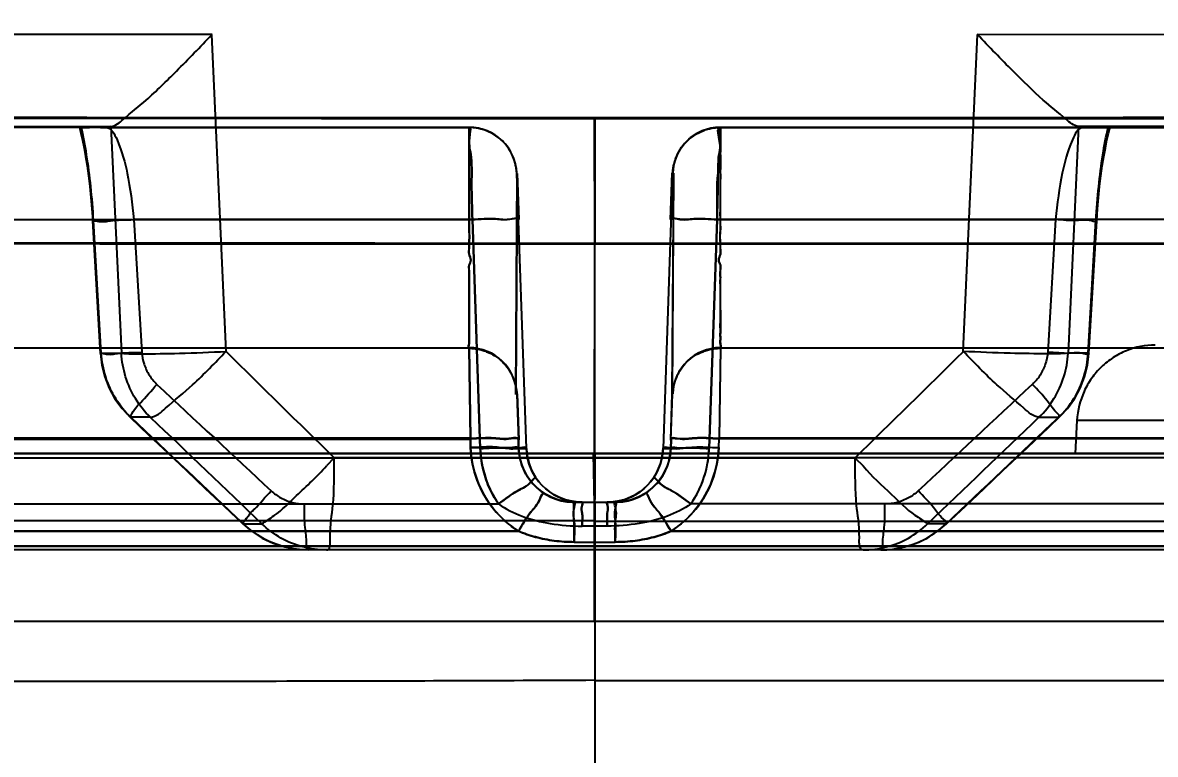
# Model space of a CAD drawing. Header units: millimetres. Extents: x 1236 to 1656, y -100 to 494.
# Drawn here: x 1492.72 to 1494.144, y 392.794 to 393.714 of the extents above; entities that cross this region are included whole.
import ezdxf

# ---------------------------------------------------------------- set-up
doc = ezdxf.new("R2010")
doc.units = ezdxf.units.MM
doc.header["$LTSCALE"] = 0.1
doc.layers.add('DIM', color=3, linetype='Continuous')
doc.styles.get("Standard").update_dxf_attribs({"font": 'arial.ttf'})
doc.dimstyles.new('ISO-25', dxfattribs={"dimtxt": 2.5, "dimasz": 2.5, "dimexe": 1.25, "dimexo": 0.625, "dimtad": 1, "dimlfac": 5, "dimtxsty": 'Standard', "dimcen": 2.5, "dimadec": 0, "dimazin": 0, "dimtfac": 1, "dimtmove": 0, "dimatfit": 3, "dimfxl": 0, "dimarcsym": 0})

# ---------------------------------------------------------------- blocks, each defined once
blk = doc.blocks.new('*D54')
at = {"layer": 'Defpoints', "color": 0}
for p in [(1493.4392, 422.6607), (1493.4392, 405.5297), (1563.4408, 391.5294)]:
    blk.add_point(p, dxfattribs=at)
at = {"layer": 'DIM', "color": 0, "lineweight": -2}
for p, q in [((1493.4392, 406.1547), (1493.4392, 423.9107)), ((1563.4408, 392.1544), (1563.4408, 423.9107)), ((1560.9408, 422.6607), (1495.9392, 422.6607))]:
    blk.add_line(p, q, dxfattribs=at)
at = {"layer": 'DIM', "color": 0}
for points in [[(1495.9392, 423.0773), (1495.9392, 422.244), (1493.4392, 422.6607)], [(1560.9408, 423.0773), (1560.9408, 422.244), (1563.4408, 422.6607)]]:
    blk.add_solid(points, dxfattribs=at)
at = {"layer": 'DIM', "color": 0, "insert": (1528.44, 424.5629), "char_height": 2.5, "attachment_point": 5}
blk.add_mtext('350', dxfattribs=at)

msp = doc.modelspace()

# ---------------------------------------------------------------- linework, layer by layer
for p, q in [((1492.9581, 393.6988), (1492.3978, 393.6986)), ((1492.976, 393.3003), (1492.9579, 393.6986)), ((1493.9024, 393.3003), (1493.9205, 393.6986)), ((1493.9202, 393.699), (1494.4805, 393.6986)), ((1493.4392, 393.4352), (1493.4391, 393.5932)), ((1493.4393, 393.594), (1493.4395, 393.4362)), ((1493.2813, 393.582), (1492.4396, 393.5816)), ((1492.4776, 393.5829), (1492.8309, 393.5831)), ((1492.831, 393.5831), (1492.7937, 393.5823)), ((1492.8245, 393.5818), (1493.2813, 393.582)), ((1492.831, 393.5831), (1492.8442, 393.2982)), ((1493.6735, 393.582), (1493.5972, 393.582)), ((1493.5972, 393.582), (1494.4389, 393.5816)), ((1494.054, 393.5819), (1493.5972, 393.582)), ((1494.0539, 393.5819), (1493.9021, 393.5819)), ((1494.0475, 393.5831), (1494.0343, 393.2982)), ((1494.0475, 393.5831), (1494.0848, 393.5824)), ((1494.4008, 393.5829), (1494.0476, 393.5831)), ((1493.3417, 393.5239), (1493.34, 393.2468)), ((1493.3401, 393.2463), (1493.3418, 393.524)), ((1493.3533, 393.1783), (1493.3413, 393.5241)), ((1493.3437, 393.4662), (1493.3417, 393.5239)), ((1493.3418, 393.524), (1493.3438, 393.4662)), ((1493.5372, 393.5241), (1493.5251, 393.1782)), ((1493.5347, 393.4662), (1493.5367, 393.5242)), ((1493.5368, 393.5239), (1493.5347, 393.4662)), ((1493.5384, 393.5242), (1493.5367, 393.2466)), ((1493.5368, 393.2468), (1493.5385, 393.5239)), ((1492.4667, 393.4661), (1493.2854, 393.4661)), ((1492.8179, 393.2978), (1492.8081, 393.4646)), ((1492.8189, 393.2982), (1492.8092, 393.465)), ((1493.2854, 393.4661), (1492.86, 393.4661)), ((1492.86, 393.466), (1492.8699, 393.2993)), ((1493.2854, 393.4662), (1493.2954, 393.1782)), ((1493.2954, 393.1782), (1493.2854, 393.4661)), ((1493.583, 393.1782), (1493.5931, 393.4662)), ((1493.5931, 393.4661), (1493.583, 393.1782)), ((1493.593, 393.4661), (1494.0185, 393.4661)), ((1494.4117, 393.466), (1493.593, 393.466)), ((1494.0185, 393.4661), (1494.0088, 393.2993)), ((1494.0595, 393.2982), (1494.0693, 393.465)), ((1494.0606, 393.2978), (1494.0704, 393.4646)), ((1494.0693, 393.465), (1494.0704, 393.4646)), ((1493.4391, 393.1715), (1493.4392, 393.4353)), ((1493.4395, 393.1716), (1493.4395, 393.4363)), ((1486.9138, 393.3046), (1493.2813, 393.3049)), ((1493.2813, 393.3049), (1493.2831, 393.1912)), ((1493.283, 393.1907), (1493.2813, 393.3043)), ((1493.5972, 393.3043), (1493.5955, 393.1907)), ((1493.5972, 393.3049), (1493.5956, 393.1912)), ((1499.9652, 393.3046), (1493.5972, 393.3043)), ((1492.8189, 393.2982), (1492.8442, 393.2982)), ((1494.0595, 393.2982), (1494.0343, 393.2982)), ((1494.0595, 393.2982), (1494.0606, 393.2978)), ((1493.3417, 393.2468), (1493.3437, 393.1893)), ((1493.3438, 393.1888), (1493.3418, 393.2463)), ((1493.5367, 393.2466), (1493.5347, 393.1888)), ((1493.5348, 393.1893), (1493.5368, 393.2468)), ((1492.8807, 393.2175), (1492.856, 393.2175)), ((1493.9977, 393.2175), (1494.0225, 393.2175)), ((1494.0225, 393.2175), (1494.0232, 393.2175)), ((1494.0453, 393.2135), (1494.0431, 393.1718)), ((1495.9093, 393.2135), (1494.0453, 393.2135)), ((1484.6672, 393.191), (1493.283, 393.1901)), ((1493.2832, 393.1912), (1486.886, 393.1912)), ((1493.283, 393.1909), (1493.2831, 393.1793)), ((1493.2832, 393.1793), (1493.2832, 393.1912)), ((1493.3436, 393.1782), (1493.3432, 393.1901)), ((1493.3432, 393.1901), (1493.3436, 393.1782)), ((1493.5349, 393.1782), (1493.5353, 393.1901)), ((1493.5353, 393.1901), (1493.5349, 393.1783)), ((1493.5951, 393.1793), (1493.5956, 393.1912)), ((1493.5951, 393.1793), (1493.5955, 393.1908)), ((1493.5955, 393.1908), (1499.9925, 393.1908)), ((1502.2112, 393.1901), (1493.5956, 393.1913)), ((1493.3436, 393.1782), (1493.3432, 393.1892)), ((1493.3538, 393.1783), (1493.3441, 393.1783)), ((1493.3441, 393.1783), (1493.3539, 393.1783)), ((1493.5246, 393.1783), (1493.5343, 393.1783)), ((1493.5344, 393.1783), (1493.5247, 393.1783)), ((1493.5353, 393.1892), (1493.5349, 393.1782)), ((1493.5349, 393.1782), (1493.5353, 393.1892)), ((1512.2577, 393.1718), (1474.6207, 393.1718)), ((1476.6082, 393.1718), (1505.5604, 393.1718)), ((1492.3517, 393.1665), (1493.7668, 393.1665)), ((1493.1117, 393.1665), (1493.1019, 393.1563)), ((1494.5268, 393.1665), (1493.1117, 393.1665)), ((1493.4393, 393.0869), (1493.4377, 393.1718)), ((1493.4387, 393.1718), (1493.4387, 393.0555)), ((1493.4392, 393.1718), (1493.4391, 393.0555)), ((1493.7668, 393.1663), (1493.7766, 393.1563)), ((1493.3528, 393.146), (1493.348, 393.1563)), ((1493.3591, 393.1367), (1493.3528, 393.1461)), ((1493.3693, 393.1361), (1493.3658, 393.1407)), ((1493.3733, 393.1317), (1493.3693, 393.1361)), ((1493.5126, 393.1407), (1493.5091, 393.1361)), ((1493.3777, 393.1276), (1493.3733, 393.1317)), ((1493.3839, 393.1173), (1493.3758, 393.1218)), ((1493.3827, 393.1237), (1493.3777, 393.1276)), ((1493.3882, 393.1201), (1493.3826, 393.1237)), ((1493.3943, 393.117), (1493.3882, 393.1202)), ((1493.4903, 393.1202), (1493.4841, 393.117)), ((1493.4958, 393.1237), (1493.4902, 393.1201)), ((1493.5008, 393.1276), (1493.4958, 393.1237)), ((1493.5052, 393.1317), (1493.5008, 393.1276)), ((1492.438, 393.1086), (1493.3182, 393.1086)), ((1493.4027, 393.1115), (1493.3929, 393.1138)), ((1493.4011, 393.1143), (1493.3943, 393.117)), ((1493.4083, 393.1123), (1493.4011, 393.1143)), ((1493.4131, 393.1107), (1493.4027, 393.1115)), ((1493.4131, 393.1107), (1493.4027, 393.1115)), ((1493.4158, 393.1111), (1493.4083, 393.1123)), ((1493.4131, 393.1107), (1493.4654, 393.1107)), ((1493.4135, 393.0607), (1493.4131, 393.1107)), ((1493.4233, 393.1107), (1493.4158, 393.1111)), ((1493.4392, 393.0607), (1493.4391, 393.1107)), ((1493.4392, 393.1107), (1493.4393, 393.0607)), ((1493.4626, 393.1111), (1493.4552, 393.1107)), ((1493.4758, 393.1115), (1493.4653, 393.1107)), ((1493.4774, 393.1143), (1493.4701, 393.1123)), ((1493.4842, 393.117), (1493.4773, 393.1143)), ((1494.4404, 393.1086), (1493.5602, 393.1086)), ((1491.1925, 393.0877), (1493.4393, 393.0878)), ((1492.9975, 393.0836), (1493.0208, 393.0836)), ((1493.455, 393.0807), (1493.4235, 393.0807)), ((1493.4393, 393.0878), (1493.4392, 392.8871)), ((1493.4393, 393.0867), (1498.0897, 393.0868)), ((1493.881, 393.0836), (1493.8577, 393.0836)), ((1493.881, 393.0836), (1493.8816, 393.0835)), ((1493.3431, 393.0744), (1485.445, 393.0744)), ((1486.8247, 393.0743), (1493.3433, 393.0742)), ((1500.0537, 393.0742), (1493.5352, 393.0743)), ((1493.5353, 393.0744), (1501.4334, 393.0744)), ((1493.4391, 393.0555), (1485.4437, 393.0555)), ((1485.4439, 393.0554), (1493.4387, 393.0555)), ((1494.6033, 393.0507), (1492.2752, 393.0507)), ((1493.4135, 393.0607), (1493.465, 393.0607)), ((1493.4387, 393.0555), (1501.4347, 393.0555)), ((1493.4387, 393.0554), (1493.4387, 392.9607)), ((1493.439, 393.0554), (1493.4391, 392.9607)), ((1493.4392, 393.0607), (1493.4391, 392.9607)), ((1501.4347, 393.0554), (1493.4391, 393.0555)), ((1493.4393, 392.9607), (1493.4393, 393.0607)), ((1501.4394, 392.9607), (1485.4391, 392.9607)), ((1493.4393, 392.8872), (1493.4392, 392.7362)), ((1498.1114, 392.886), (1493.4393, 392.8862))]:
    msp.add_line(p, q)
for points in [[(1493.2813, 393.582), (1493.1399, 393.582), (1492.9986, 393.5819), (1492.8579, 393.5819), (1492.7177, 393.5818), (1492.5781, 393.5817), (1492.4397, 393.5816)], [(1492.7913, 393.5822), (1492.7932, 393.5746), (1492.7953, 393.5658), (1492.7973, 393.556), (1492.7992, 393.5452), (1492.8011, 393.5335), (1492.8028, 393.521), (1492.8044, 393.5078), (1492.8058, 393.4939), (1492.8071, 393.4794), (1492.8081, 393.4646)], [(1492.9763, 393.5819), (1492.9003, 393.5819), (1492.8246, 393.5818)], [(1493.2813, 393.582), (1493.205, 393.582), (1493.1286, 393.5819), (1492.9763, 393.5819)], [(1493.3413, 393.5241), (1493.34, 393.5341), (1493.3371, 393.544), (1493.3325, 393.5532), (1493.3265, 393.5614), (1493.3192, 393.5685), (1493.3107, 393.5742), (1493.3014, 393.5785), (1493.2916, 393.5811), (1493.2813, 393.582)], [(1493.3413, 393.5241), (1493.34, 393.5342), (1493.3371, 393.5441), (1493.3325, 393.5532), (1493.3265, 393.5614), (1493.3192, 393.5685), (1493.3107, 393.5743), (1493.3014, 393.5785), (1493.2916, 393.5811), (1493.2813, 393.582)], [(1493.5972, 393.582), (1493.5869, 393.5811), (1493.577, 393.5785), (1493.5678, 393.5743), (1493.5594, 393.5686), (1493.552, 393.5615), (1493.546, 393.5533), (1493.5414, 393.5441), (1493.5384, 393.5343), (1493.5372, 393.5242)], [(1493.5972, 393.582), (1493.5869, 393.5811), (1493.577, 393.5785), (1493.5677, 393.5743), (1493.5593, 393.5685), (1493.552, 393.5614), (1493.5459, 393.5532), (1493.5414, 393.5441), (1493.5384, 393.5342), (1493.5372, 393.5241)], [(1494.4388, 393.5816), (1494.3004, 393.5817), (1494.1607, 393.5818), (1494.0206, 393.5819), (1493.8799, 393.5819), (1493.7385, 393.5819), (1493.5972, 393.582)], [(1493.9021, 393.5819), (1493.8261, 393.582), (1493.6735, 393.582)], [(1494.0704, 393.4647), (1494.0714, 393.4795), (1494.0726, 393.4939), (1494.074, 393.5078), (1494.0756, 393.5211), (1494.0774, 393.5336), (1494.0793, 393.5453), (1494.0812, 393.556), (1494.0832, 393.5658), (1494.0852, 393.5746), (1494.0872, 393.5823)], [(1492.8179, 393.2978), (1492.8197, 393.2829), (1492.8234, 393.2682), (1492.8289, 393.2541), (1492.8361, 393.2408), (1492.845, 393.2285), (1492.8552, 393.2175)], [(1494.0232, 393.2175), (1494.0335, 393.2285), (1494.0423, 393.2408), (1494.0495, 393.2541), (1494.0551, 393.2682), (1494.0588, 393.2829), (1494.0606, 393.2978)], [(1492.8552, 393.2175), (1492.8788, 393.1951), (1492.9024, 393.1727), (1492.926, 393.1504), (1492.9496, 393.1281), (1492.9732, 393.1058), (1492.9969, 393.0835)], [(1493.8816, 393.0835), (1493.9052, 393.1058), (1493.9288, 393.1281), (1493.9524, 393.1504), (1493.976, 393.1727), (1493.9996, 393.1951), (1494.0232, 393.2175)], [(1493.348, 393.1563), (1493.3449, 393.1671), (1493.3436, 393.1782)], [(1493.348, 393.1562), (1493.3449, 393.1671), (1493.3436, 393.1782)], [(1493.3658, 393.1407), (1493.3607, 393.1493), (1493.3569, 393.1586), (1493.3544, 393.1683), (1493.3533, 393.1783)], [(1493.5349, 393.1783), (1493.5335, 393.1671), (1493.5304, 393.1563), (1493.5257, 393.1461), (1493.5193, 393.1368), (1493.5116, 393.1286), (1493.5027, 393.1218)], [(1493.5349, 393.1782), (1493.5336, 393.1671), (1493.5305, 393.1562), (1493.5257, 393.146), (1493.5194, 393.1367), (1493.5116, 393.1286), (1493.5027, 393.1218)], [(1493.5251, 393.1782), (1493.5241, 393.1683), (1493.5216, 393.1586), (1493.5177, 393.1493), (1493.5126, 393.1407)], [(1493.5251, 393.1782), (1493.5241, 393.1683), (1493.5216, 393.1586), (1493.5177, 393.1493), (1493.5126, 393.1407)], [(1493.3607, 393.1493), (1493.3569, 393.1586), (1493.3544, 393.1683)], [(1493.3758, 393.1218), (1493.3669, 393.1286), (1493.3591, 393.1367)], [(1493.3757, 393.1218), (1493.3668, 393.1286), (1493.3591, 393.1367)], [(1493.5091, 393.1361), (1493.5051, 393.1317), (1493.5007, 393.1276)], [(1493.3929, 393.1138), (1493.3838, 393.1173), (1493.3757, 393.1218)], [(1493.5027, 393.1218), (1493.4946, 393.1173), (1493.4855, 393.1138), (1493.4757, 393.1115)], [(1493.5027, 393.1218), (1493.4946, 393.1173), (1493.4856, 393.1138), (1493.4758, 393.1115)], [(1493.4702, 393.1123), (1493.4626, 393.1111), (1493.4552, 393.1107)], [(1492.9969, 393.0835), (1493.0085, 393.0739), (1493.0213, 393.0657), (1493.035, 393.0592), (1493.0495, 393.0545), (1493.0644, 393.0517), (1493.0795, 393.0507)], [(1493.799, 393.0507), (1493.8141, 393.0517), (1493.829, 393.0545), (1493.8434, 393.0592), (1493.8571, 393.0657), (1493.8699, 393.0739), (1493.8816, 393.0835)]]:
    msp.add_lwpolyline(points)
for centre, radius, start, end in [((1493.2813, 393.522), 0.06, 1.7973, 90.0293), ((1493.5972, 393.522), 0.06, 89.9625, 178.2021), ((1493.2813, 393.2449), 0.06, 1.806, 90.0275), ((1493.5972, 393.2449), 0.06, 89.9686, 178.193), ((1533.5107, 434.3281), 57.6746, 225.346248, 225.535761), ((1453.8156, 433.8632), 57.0291, 314.47029, 314.66199), ((1534.8088, 438.0633), 61.3573, 226.905019, 227.088235), ((1452.0696, 438.0634), 61.3573, 312.911763, 313.094979), ((1534.931, 437.5671), 61.1326, 226.507577, 226.690111), ((1534.0292, 436.1422), 59.462, 226.210412, 226.397061), ((1453.3883, 435.5775), 58.6813, 313.602171, 313.791301), ((1451.9474, 437.5671), 61.1327, 313.309887, 313.492421), ((1493.4265, 393.1827), 0.1312, 181.9273, 214.369), ((1493.4135, 393.1807), 0.07, 182.1453, 273.8481), ((1493.4135, 393.1807), 0.07, 182.1486, 273.7708), ((1493.4233, 393.1807), 0.07, 181.8653, 265.855), ((1493.4552, 393.1807), 0.07, 274.109, 358.1316), ((1493.4649, 393.1807), 0.07, 266.1467, 357.8545), ((1493.465, 393.1807), 0.07, 266.2475, 357.8511), ((1493.4519, 393.1827), 0.1312, 325.6306, 358.0731), ((1492.7593, 556.6419), 163.7562, 269.962006, 270.111889), ((1492.8747, 501.469), 108.5832, 270.107887, 270.297897)]:
    msp.add_arc(centre, radius, start, end)
for points, knots in [([(1475.0491, 393.5958), (1478.1135, 393.6726), (1484.2434, 393.7878), (1493.4397, 393.8454), (1502.6359, 393.7878), (1508.7658, 393.6726), (1511.8302, 393.5958)], [0, 0, 0, 0, 0.25, 0.5, 0.75, 1, 1, 1, 1]), ([(1492.831, 393.5831), (1492.837, 393.5836), (1492.852, 393.597), (1492.8793, 393.6187), (1492.9162, 393.6554), (1492.9433, 393.683), (1492.9579, 393.6986)], [0, 0, 0, 0, 0.105557, 0.322257, 0.628061, 1, 1, 1, 1]), ([(1494.0475, 393.5831), (1494.0415, 393.5836), (1494.0264, 393.597), (1493.9991, 393.6187), (1493.9623, 393.6554), (1493.9351, 393.683), (1493.9205, 393.6986)], [0, 0, 0, 0, 0.10548, 0.322061, 0.627735, 1, 1, 1, 1]), ([(1474.4411, 393.597), (1474.4416, 393.597), (1474.4435, 393.597), (1474.448, 393.597), (1474.4554, 393.597), (1474.4712, 393.597), (1474.4983, 393.5969), (1474.5615, 393.5968), (1474.6699, 393.5965), (1474.7978, 393.5963), (1474.9236, 393.5961), (1475.0367, 393.5959), (1475.1686, 393.5956), (1475.331, 393.5954), (1475.541, 393.5951), (1475.7546, 393.5949), (1475.9644, 393.5948), (1476.157, 393.5946), (1476.3767, 393.5945), (1476.7301, 393.5944), (1477.2521, 393.5943), (1477.9697, 393.5942), (1478.8021, 393.5942), (1479.7351, 393.5943), (1480.7491, 393.5945), (1482.207, 393.5947), (1483.713, 393.5949), (1485.2543, 393.5952), (1486.4367, 393.5953), (1487.6284, 393.5954), (1488.8273, 393.5953), (1490.0325, 393.5949), (1491.2041, 393.5943), (1492.3402, 393.5936), (1493.0727, 393.5933), (1493.4391, 393.5932)], [0, 0, 0, 0, 0.000078, 0.000312, 0.000702, 0.001247, 0.002806, 0.004989, 0.011227, 0.019924, 0.025187, 0.031083, 0.037783, 0.046023, 0.056721, 0.070956, 0.07975, 0.089844, 0.10137, 0.114443, 0.145647, 0.183798, 0.227763, 0.277088, 0.331133, 0.387887, 0.507311, 0.568943, 0.631279, 0.694023, 0.75713, 0.820596, 0.884336, 0.942135, 1, 1, 1, 1]), ([(1493.4393, 393.594), (1493.3196, 393.594), (1493.0806, 393.594), (1492.7213, 393.5942), (1492.3615, 393.5944), (1492.0039, 393.5945), (1491.6516, 393.5947), (1491.3032, 393.5948), (1490.9503, 393.595), (1490.5816, 393.5951), (1490.1856, 393.5952), (1489.7506, 393.5953), (1489.2661, 393.5953), (1488.7222, 393.5954), (1488.1101, 393.5954), (1487.4221, 393.5954), (1486.6521, 393.5953), (1485.7913, 393.5953), (1484.8302, 393.5951), (1483.7798, 393.5949), (1482.7032, 393.5948), (1481.6826, 393.5946), (1480.7761, 393.5944), (1479.9844, 393.5943), (1479.2844, 393.5942), (1478.6568, 393.5942), (1478.092, 393.5942), (1477.5846, 393.5943), (1477.1285, 393.5943), (1476.7163, 393.5944), (1476.3421, 393.5946), (1476.0051, 393.5948), (1475.7084, 393.5949), (1475.4541, 393.5952), (1475.2394, 393.5955), (1475.1087, 393.5957), (1475.0491, 393.5958)], [0, 0, 0, 0, 0.019536, 0.038982, 0.058621, 0.078223, 0.09732, 0.11608, 0.135062, 0.154893, 0.176221, 0.199673, 0.22584, 0.25526, 0.288397, 0.325695, 0.367502, 0.413999, 0.466116, 0.524291, 0.585359, 0.641741, 0.690769, 0.733236, 0.770895, 0.804967, 0.835605, 0.86304, 0.887734, 0.910011, 0.930285, 0.948779, 0.964986, 0.978676, 0.99027, 1, 1, 1, 1]), ([(1493.4391, 393.5932), (1493.8427, 393.5932), (1494.6493, 393.5934), (1495.8581, 393.5941), (1497.0639, 393.5948), (1498.2654, 393.5953), (1499.4608, 393.5954), (1501.0357, 393.5952), (1502.5928, 393.595), (1504.1228, 393.5947), (1505.2273, 393.5946), (1506.2873, 393.5945), (1507.2854, 393.5943), (1508.1996, 393.5941), (1509.0118, 393.5942), (1509.7094, 393.5943), (1510.2861, 393.5944), (1510.6899, 393.5946), (1510.9551, 393.5948), (1511.1581, 393.5949), (1511.3656, 393.5951), (1511.5703, 393.5954), (1511.7092, 393.5956), (1511.8019, 393.5958), (1511.8806, 393.596), (1511.9706, 393.5961), (1512.0689, 393.5963), (1512.1547, 393.5964), (1512.228, 393.5966), (1512.29, 393.5967), (1512.3345, 393.5969), (1512.3646, 393.5969), (1512.383, 393.597), (1512.3986, 393.597), (1512.4116, 393.597), (1512.4207, 393.597), (1512.4267, 393.597), (1512.4302, 393.597), (1512.433, 393.597), (1512.4351, 393.597), (1512.4365, 393.597), (1512.4373, 393.597), (1512.4376, 393.597), (1512.4377, 393.597)], [0, 0, 0, 0, 0.063732, 0.127369, 0.190866, 0.254139, 0.317094, 0.379625, 0.502835, 0.562966, 0.621227, 0.677238, 0.730352, 0.778832, 0.821598, 0.85859, 0.888999, 0.912651, 0.922367, 0.930873, 0.9447, 0.955137, 0.963199, 0.966622, 0.969786, 0.975624, 0.980838, 0.985306, 0.989164, 0.992421, 0.995086, 0.996199, 0.997167, 0.997992, 0.998674, 0.999215, 0.999432, 0.999615, 0.999763, 0.999877, 0.999956, 0.999982, 1, 1, 1, 1]), ([(1511.8302, 393.5958), (1511.782, 393.5957), (1511.673, 393.5956), (1511.4994, 393.5953), (1511.2904, 393.595), (1511.0545, 393.5949), (1510.7761, 393.5947), (1510.4434, 393.5945), (1510.0335, 393.5943), (1509.5353, 393.5943), (1508.9554, 393.5942), (1508.3061, 393.5942), (1507.5972, 393.5942), (1506.8634, 393.5943), (1506.1113, 393.5945), (1505.3839, 393.5946), (1504.6656, 393.5947), (1503.9231, 393.5948), (1503.13, 393.5949), (1502.3316, 393.595), (1501.568, 393.5951), (1500.8876, 393.5952), (1500.2497, 393.5953), (1499.6504, 393.5954), (1499.0449, 393.5955), (1498.4567, 393.5955), (1497.8905, 393.5955), (1497.3821, 393.5954), (1496.9082, 393.5954), (1496.4831, 393.5952), (1496.0713, 393.5951), (1495.6791, 393.5949), (1495.2925, 393.5948), (1494.9176, 393.5946), (1494.5485, 393.5944), (1494.182, 393.5942), (1493.8123, 393.594), (1493.5637, 393.594), (1493.4393, 393.594)], [0, 0, 0, 0, 0.007865, 0.01778, 0.028328, 0.041955, 0.056264, 0.073729, 0.096226, 0.123137, 0.154999, 0.190818, 0.229056, 0.270639, 0.310512, 0.35174, 0.389304, 0.427678, 0.472863, 0.518671, 0.557925, 0.597414, 0.62966, 0.661992, 0.695165, 0.728437, 0.757945, 0.787531, 0.811366, 0.835242, 0.856876, 0.878536, 0.899228, 0.919939, 0.939685, 0.959446, 0.979719, 1, 1, 1, 1]), ([(1492.7937, 393.5823), (1492.7933, 393.5823), (1492.7884, 393.5814), (1492.8133, 393.5825), (1492.8177, 393.5819), (1492.8245, 393.5818)], [0, 0, 0, 0, 0.035408, 0.386579, 1, 1, 1, 1]), ([(1492.8092, 393.465), (1492.8083, 393.4792), (1492.8061, 393.5068), (1492.801, 393.546), (1492.7963, 393.5708), (1492.7937, 393.5823)], [0, 0, 0, 0, 0.361011, 0.700369, 1, 1, 1, 1]), ([(1492.8245, 393.5818), (1492.8315, 393.582), (1492.8437, 393.5568), (1492.8532, 393.5211), (1492.858, 393.4857), (1492.8599, 393.4661)], [0, 0, 0, 0, 0.170732, 0.523334, 1, 1, 1, 1]), ([(1493.2813, 393.582), (1493.2813, 393.581), (1493.2813, 393.579), (1493.2813, 393.5757), (1493.2813, 393.572), (1493.2813, 393.568), (1493.2813, 393.5637), (1493.2813, 393.5591), (1493.2813, 393.5542), (1493.2813, 393.5491), (1493.2813, 393.5437), (1493.2813, 393.5382), (1493.2813, 393.5323), (1493.2813, 393.5263), (1493.2813, 393.5201), (1493.2813, 393.5139), (1493.2813, 393.5073), (1493.2813, 393.5007), (1493.2813, 393.494), (1493.2813, 393.4872), (1493.2813, 393.4801), (1493.2813, 393.4731), (1493.2812, 393.466), (1493.2813, 393.4589), (1493.281, 393.4517), (1493.2821, 393.4444), (1493.281, 393.4372), (1493.2816, 393.43), (1493.2803, 393.4224), (1493.2849, 393.4153), (1493.2804, 393.4087), (1493.2815, 393.4018), (1493.2812, 393.395), (1493.2813, 393.3878), (1493.2813, 393.3801), (1493.2813, 393.372), (1493.2813, 393.3637), (1493.2813, 393.3556), (1493.2813, 393.3478), (1493.2813, 393.3403), (1493.2813, 393.3326), (1493.2813, 393.3258), (1493.2813, 393.32), (1493.2812, 393.3149), (1493.2818, 393.3099), (1493.2801, 393.3057), (1493.2813, 393.3043)], [0, 0, 0, 0, 0.010315, 0.022109, 0.035383, 0.05014, 0.065255, 0.08166, 0.099352, 0.118331, 0.13714, 0.157061, 0.178101, 0.200262, 0.221846, 0.244397, 0.267913, 0.292392, 0.31599, 0.340413, 0.365665, 0.391749, 0.416439, 0.441839, 0.467939, 0.494776, 0.520217, 0.546188, 0.57275, 0.60092, 0.625588, 0.64955, 0.673943, 0.698765, 0.727455, 0.756692, 0.786482, 0.816834, 0.843495, 0.870579, 0.89808, 0.925947, 0.94365, 0.961649, 0.980241, 1, 1, 1, 1]), ([(1493.2813, 393.3049), (1493.2801, 393.3062), (1493.2818, 393.3102), (1493.2811, 393.315), (1493.2813, 393.32), (1493.2813, 393.3259), (1493.2813, 393.3327), (1493.2813, 393.3404), (1493.2813, 393.3479), (1493.2813, 393.3557), (1493.2813, 393.3638), (1493.2813, 393.372), (1493.2813, 393.3802), (1493.2814, 393.3879), (1493.2813, 393.3951), (1493.2816, 393.4019), (1493.2805, 393.4087), (1493.2848, 393.4154), (1493.2804, 393.4225), (1493.2816, 393.4301), (1493.2811, 393.4373), (1493.2821, 393.4446), (1493.2811, 393.4518), (1493.2814, 393.4591), (1493.2813, 393.4662), (1493.2814, 393.4732), (1493.2813, 393.4803), (1493.2813, 393.4873), (1493.2813, 393.4941), (1493.2813, 393.5008), (1493.2813, 393.5074), (1493.2813, 393.514), (1493.2813, 393.5202), (1493.2814, 393.5264), (1493.2813, 393.5324), (1493.2813, 393.5382), (1493.2813, 393.5438), (1493.2814, 393.5491), (1493.2813, 393.5543), (1493.2813, 393.5592), (1493.2813, 393.5637), (1493.2813, 393.568), (1493.2813, 393.572), (1493.2813, 393.5757), (1493.2813, 393.579), (1493.2813, 393.581), (1493.2813, 393.582)], [0, 0, 0, 0, 0.018538, 0.036713, 0.05465, 0.072425, 0.100382, 0.127961, 0.155117, 0.181851, 0.21226, 0.24211, 0.27141, 0.300161, 0.325062, 0.349531, 0.373564, 0.398208, 0.426384, 0.453042, 0.47911, 0.504639, 0.531527, 0.557675, 0.583116, 0.607841, 0.633962, 0.659248, 0.683704, 0.707331, 0.731826, 0.755359, 0.777928, 0.799531, 0.821715, 0.84278, 0.862729, 0.881566, 0.900558, 0.918262, 0.93468, 0.949809, 0.964578, 0.977867, 0.989674, 1, 1, 1, 1]), ([(1493.2813, 393.582), (1493.2841, 393.5827), (1493.2795, 393.563), (1493.2853, 393.5468), (1493.2839, 393.5072), (1493.2852, 393.4809), (1493.2854, 393.4661)], [0, 0, 0, 0, 0.075281, 0.291722, 0.616145, 1, 1, 1, 1]), ([(1493.2854, 393.4661), (1493.2851, 393.4811), (1493.2839, 393.5075), (1493.2853, 393.5472), (1493.2796, 393.5632), (1493.284, 393.5826), (1493.2813, 393.582)], [0, 0, 0, 0, 0.387215, 0.711963, 0.926263, 1, 1, 1, 1]), ([(1493.3413, 393.5239), (1493.3412, 393.5257), (1493.3409, 393.5293), (1493.3399, 393.5347), (1493.3384, 393.5402), (1493.3356, 393.5474), (1493.331, 393.5561), (1493.3234, 393.5654), (1493.3139, 393.5727), (1493.305, 393.5771), (1493.2977, 393.5796), (1493.2921, 393.5809), (1493.2867, 393.5818), (1493.2831, 393.582), (1493.2813, 393.582)], [0, 0, 0, 0, 0.057782, 0.117739, 0.179438, 0.242428, 0.370477, 0.49938, 0.62855, 0.756916, 0.820072, 0.881936, 0.942057, 1, 1, 1, 1]), ([(1493.5372, 393.5243), (1493.5373, 393.526), (1493.5376, 393.5296), (1493.5386, 393.535), (1493.5402, 393.5405), (1493.5429, 393.5477), (1493.5476, 393.5563), (1493.5552, 393.5655), (1493.5646, 393.5727), (1493.5735, 393.5771), (1493.5808, 393.5796), (1493.5863, 393.581), (1493.5918, 393.5818), (1493.5954, 393.582), (1493.5972, 393.582)], [0, 0, 0, 0, 0.057803, 0.117743, 0.179393, 0.24231, 0.370166, 0.498841, 0.628173, 0.756668, 0.819884, 0.881808, 0.941991, 1, 1, 1, 1]), ([(1493.593, 393.4661), (1493.5934, 393.4857), (1493.5911, 393.5237), (1493.6008, 393.5496), (1493.5922, 393.5832), (1493.5972, 393.582)], [0, 0, 0, 0, 0.505367, 0.866609, 1, 1, 1, 1]), ([(1493.5972, 393.582), (1493.5944, 393.5826), (1493.5989, 393.563), (1493.5931, 393.5468), (1493.5946, 393.5072), (1493.5933, 393.4809), (1493.593, 393.466)], [0, 0, 0, 0, 0.075154, 0.291417, 0.616111, 1, 1, 1, 1]), ([(1493.5972, 393.3043), (1493.5983, 393.3058), (1493.5967, 393.3099), (1493.5973, 393.3149), (1493.5971, 393.32), (1493.5972, 393.3259), (1493.5971, 393.3326), (1493.5972, 393.3403), (1493.5972, 393.3478), (1493.5972, 393.3556), (1493.5972, 393.3637), (1493.5972, 393.372), (1493.5972, 393.3801), (1493.5971, 393.3878), (1493.5972, 393.395), (1493.5969, 393.4018), (1493.5981, 393.4087), (1493.5936, 393.4153), (1493.5982, 393.4224), (1493.5969, 393.43), (1493.5975, 393.4372), (1493.5964, 393.4444), (1493.5974, 393.4517), (1493.5971, 393.459), (1493.5972, 393.466), (1493.5971, 393.4731), (1493.5972, 393.4801), (1493.5972, 393.4872), (1493.5972, 393.494), (1493.5972, 393.5007), (1493.5972, 393.5073), (1493.5972, 393.5139), (1493.5972, 393.5201), (1493.5971, 393.5263), (1493.5972, 393.5323), (1493.5972, 393.5382), (1493.5972, 393.5437), (1493.5972, 393.5491), (1493.5972, 393.5542), (1493.5972, 393.5591), (1493.5972, 393.5637), (1493.5972, 393.568), (1493.5972, 393.572), (1493.5972, 393.5757), (1493.5972, 393.579), (1493.5972, 393.581), (1493.5972, 393.582)], [0, 0, 0, 0, 0.019717, 0.038314, 0.056322, 0.074038, 0.101922, 0.129432, 0.156524, 0.183193, 0.213542, 0.243332, 0.272569, 0.301259, 0.326082, 0.350477, 0.374438, 0.399095, 0.427259, 0.453829, 0.479809, 0.505261, 0.532099, 0.558194, 0.583585, 0.608263, 0.634344, 0.659596, 0.684021, 0.707622, 0.732096, 0.755607, 0.77815, 0.799726, 0.821889, 0.84293, 0.862856, 0.881669, 0.900649, 0.918342, 0.934746, 0.949859, 0.964616, 0.977891, 0.989685, 1, 1, 1, 1]), ([(1493.5972, 393.582), (1493.5972, 393.581), (1493.5972, 393.579), (1493.5972, 393.5757), (1493.5972, 393.572), (1493.5972, 393.568), (1493.5972, 393.5637), (1493.5972, 393.5592), (1493.5972, 393.5543), (1493.5971, 393.5491), (1493.5972, 393.5438), (1493.5972, 393.5382), (1493.5972, 393.5324), (1493.5971, 393.5264), (1493.5972, 393.5202), (1493.5971, 393.514), (1493.5971, 393.5074), (1493.5971, 393.5008), (1493.5971, 393.4941), (1493.5971, 393.4873), (1493.5971, 393.4803), (1493.5971, 393.4732), (1493.5971, 393.4662), (1493.5971, 393.4591), (1493.5973, 393.4518), (1493.5963, 393.4446), (1493.5974, 393.4373), (1493.5968, 393.4301), (1493.5981, 393.4225), (1493.5937, 393.4154), (1493.598, 393.4087), (1493.5969, 393.4019), (1493.5972, 393.3951), (1493.5971, 393.3879), (1493.5971, 393.3802), (1493.5971, 393.372), (1493.5971, 393.3638), (1493.5971, 393.3557), (1493.5972, 393.3479), (1493.5972, 393.3404), (1493.5972, 393.3327), (1493.5972, 393.3259), (1493.5971, 393.32), (1493.5973, 393.315), (1493.5967, 393.3102), (1493.5983, 393.3062), (1493.5972, 393.3049)], [0, 0, 0, 0, 0.010325, 0.022131, 0.035418, 0.050185, 0.065312, 0.081728, 0.099431, 0.11842, 0.137253, 0.1572, 0.178263, 0.200445, 0.222051, 0.244621, 0.268153, 0.292646, 0.31627, 0.340723, 0.366009, 0.392134, 0.416873, 0.442327, 0.468482, 0.495373, 0.520896, 0.546956, 0.57361, 0.601788, 0.62644, 0.650476, 0.674946, 0.699846, 0.728602, 0.757906, 0.787763, 0.818181, 0.844912, 0.872066, 0.899639, 0.927585, 0.945353, 0.963287, 0.981462, 1, 1, 1, 1]), ([(1494.054, 393.5819), (1494.0469, 393.582), (1494.0347, 393.5568), (1494.0253, 393.5212), (1494.0205, 393.4857), (1494.0185, 393.4661)], [0, 0, 0, 0, 0.17073, 0.523333, 1, 1, 1, 1]), ([(1494.0848, 393.5824), (1494.0852, 393.5824), (1494.09, 393.5814), (1494.0652, 393.5826), (1494.0607, 393.5819), (1494.054, 393.5819)], [0, 0, 0, 0, 0.035408, 0.386582, 1, 1, 1, 1]), ([(1494.0693, 393.465), (1494.0702, 393.4793), (1494.0724, 393.5068), (1494.0774, 393.546), (1494.0821, 393.5708), (1494.0848, 393.5824)], [0, 0, 0, 0, 0.361016, 0.700371, 1, 1, 1, 1]), ([(1492.8092, 393.465), (1492.8083, 393.4648), (1492.8228, 393.4624), (1492.83, 393.466), (1492.8501, 393.4655), (1492.86, 393.466)], [0, 0, 0, 0, 0.053339, 0.419849, 1, 1, 1, 1]), ([(1493.2854, 393.4662), (1493.2951, 393.4665), (1493.3136, 393.4684), (1493.3279, 393.4645), (1493.3432, 393.4688), (1493.3433, 393.4662)], [0, 0, 0, 0, 0.50209, 0.866287, 1, 1, 1, 1]), ([(1493.3433, 393.4661), (1493.3432, 393.4687), (1493.3279, 393.4644), (1493.3136, 393.4683), (1493.2951, 393.4665), (1493.2854, 393.4661)], [0, 0, 0, 0, 0.133718, 0.497914, 1, 1, 1, 1]), ([(1493.5931, 393.4662), (1493.5834, 393.4665), (1493.5649, 393.4684), (1493.5506, 393.4645), (1493.5353, 393.4688), (1493.5352, 393.4662)], [0, 0, 0, 0, 0.502806, 0.865937, 1, 1, 1, 1]), ([(1493.5352, 393.4661), (1493.5353, 393.4687), (1493.5506, 393.4644), (1493.5649, 393.4683), (1493.5834, 393.4665), (1493.5931, 393.4661)], [0, 0, 0, 0, 0.134127, 0.497302, 1, 1, 1, 1]), ([(1494.0704, 393.4646), (1494.0703, 393.4624), (1494.0569, 393.4667), (1494.0439, 393.4634), (1494.0273, 393.4656), (1494.0185, 393.4661)], [0, 0, 0, 0, 0.130763, 0.489955, 1, 1, 1, 1]), ([(1493.4395, 393.4361), (1493.0705, 393.4362), (1492.3324, 393.4365), (1491.1877, 393.4372), (1490.0071, 393.4375), (1488.7925, 393.4375), (1487.5834, 393.4375), (1486.3805, 393.4374), (1485.1863, 393.4372), (1483.6299, 393.437), (1482.1074, 393.4367), (1480.6304, 393.4365), (1479.5979, 393.4363), (1478.6459, 393.4362), (1477.9139, 393.4362), (1477.3827, 393.4363), (1476.9341, 393.4363), (1476.4556, 393.4364), (1475.9739, 393.4367), (1475.6025, 393.4369), (1475.3208, 393.4372), (1475.1078, 393.4374), (1474.9437, 393.4377), (1474.8107, 393.438), (1474.697, 393.4382), (1474.5965, 393.4384), (1474.5079, 393.4386), (1474.4314, 393.4387), (1474.367, 393.4388), (1474.3215, 393.4389), (1474.2915, 393.439), (1474.2739, 393.439), (1474.2591, 393.4391), (1474.247, 393.4391), (1474.2385, 393.4391), (1474.233, 393.4391), (1474.2298, 393.4391), (1474.2273, 393.4391), (1474.2253, 393.4391), (1474.224, 393.4391), (1474.2232, 393.4391), (1474.223, 393.4391)], [0, 0, 0, 0, 0.057607, 0.115228, 0.178703, 0.241924, 0.304839, 0.367458, 0.429728, 0.491263, 0.61044, 0.667409, 0.721845, 0.771629, 0.816039, 0.836117, 0.854566, 0.886075, 0.910809, 0.929771, 0.94406, 0.954784, 0.963015, 0.969685, 0.975546, 0.98077, 0.985379, 0.989366, 0.992719, 0.995425, 0.996484, 0.997396, 0.998166, 0.998796, 0.999291, 0.999489, 0.999655, 0.999788, 0.99989, 0.99996, 1, 1, 1, 1]), ([(1493.4392, 393.4352), (1493.0706, 393.4352), (1492.3334, 393.4355), (1491.1902, 393.4363), (1490.0113, 393.4369), (1488.799, 393.4372), (1487.5927, 393.4373), (1486.6318, 393.4373), (1485.9143, 393.4372), (1485.5969, 393.4372), (1485.4384, 393.4372)], [0, 0, 0, 0, 0.13821, 0.276424, 0.428685, 0.58024, 0.730988, 0.88098, 0.940568, 1, 1, 1, 1]), ([(1512.6555, 393.439), (1512.6554, 393.439), (1512.6551, 393.439), (1512.6543, 393.4391), (1512.6529, 393.4391), (1512.6508, 393.4391), (1512.648, 393.4391), (1512.6445, 393.4391), (1512.6385, 393.4391), (1512.6294, 393.4391), (1512.6164, 393.439), (1512.6008, 393.439), (1512.5824, 393.439), (1512.5523, 393.4389), (1512.5078, 393.4388), (1512.4459, 393.4386), (1512.3726, 393.4385), (1512.2869, 393.4383), (1512.1886, 393.4381), (1512.0986, 393.438), (1512.0199, 393.4378), (1511.927, 393.4376), (1511.7875, 393.4374), (1511.5812, 393.4371), (1511.3716, 393.4369), (1511.1662, 393.4367), (1510.8966, 393.4366), (1510.4847, 393.4364), (1509.8958, 393.4362), (1509.1823, 393.4361), (1508.3518, 393.4361), (1507.4177, 393.4362), (1506.4002, 393.4364), (1505.3225, 393.4366), (1504.2025, 393.4367), (1502.6558, 393.437), (1501.0845, 393.4372), (1499.4975, 393.4374), (1498.2948, 393.4373), (1497.0864, 393.4368), (1495.8734, 393.4361), (1494.6572, 393.4354), (1493.8454, 393.4352), (1493.4392, 393.4352)], [0, 0, 0, 0, 0.000018, 0.000044, 0.000122, 0.000234, 0.00038, 0.000561, 0.000776, 0.001311, 0.001985, 0.002801, 0.003758, 0.004858, 0.007491, 0.01071, 0.014522, 0.018937, 0.024088, 0.029858, 0.032987, 0.036376, 0.044374, 0.054763, 0.068576, 0.077093, 0.086843, 0.110664, 0.141389, 0.178788, 0.222043, 0.271058, 0.324611, 0.3809, 0.439303, 0.499452, 0.622372, 0.684611, 0.747218, 0.810128, 0.873273, 0.936586, 1, 1, 1, 1]), ([(1493.4395, 393.4362), (1493.8474, 393.4362), (1494.6623, 393.4364), (1495.8824, 393.4369), (1497.0978, 393.4374), (1498.307, 393.4377), (1499.5099, 393.4376), (1501.1, 393.4374), (1503.0528, 393.4371), (1504.9696, 393.4368), (1506.4407, 393.4366), (1507.4612, 393.4364), (1508.2623, 393.4363), (1508.8535, 393.4363), (1509.2564, 393.4363), (1509.6294, 393.4364), (1509.9704, 393.4364), (1510.2781, 393.4365), (1510.6231, 393.4366), (1510.9805, 393.4368), (1511.3329, 393.4371), (1511.5988, 393.4373), (1511.7998, 393.4376), (1511.9557, 393.4378), (1512.0835, 393.4381), (1512.1937, 393.4383), (1512.3152, 393.4386), (1512.4379, 393.4388), (1512.5504, 393.439), (1512.618, 393.4391), (1512.6481, 393.4392), (1512.6556, 393.4392)], [0, 0, 0, 0, 0.063689, 0.12722, 0.190484, 0.253422, 0.316005, 0.378287, 0.501663, 0.620872, 0.677539, 0.731322, 0.780187, 0.802618, 0.82362, 0.843074, 0.860853, 0.87686, 0.891117, 0.91471, 0.932661, 0.94612, 0.956222, 0.964048, 0.970467, 0.976161, 0.981256, 0.989445, 0.995302, 0.998822, 1, 1, 1, 1]), ([(1493.2813, 393.3043), (1492.9242, 393.3043), (1492.2105, 393.3044), (1490.7679, 393.3047), (1488.9594, 393.3051), (1486.8143, 393.3047), (1485.3981, 393.3041), (1484.7049, 393.3038)], [0, 0, 0, 0, 0.124907, 0.249663, 0.504611, 0.757527, 1, 1, 1, 1]), ([(1493.2813, 393.3043), (1493.2831, 393.3043), (1493.2867, 393.3041), (1493.2922, 393.3033), (1493.2977, 393.3019), (1493.3051, 393.2994), (1493.3139, 393.295), (1493.3234, 393.2877), (1493.331, 393.2785), (1493.3356, 393.2698), (1493.3384, 393.2625), (1493.3399, 393.257), (1493.3409, 393.2516), (1493.3412, 393.248), (1493.3413, 393.2462)], [0, 0, 0, 0, 0.057952, 0.118082, 0.179955, 0.243119, 0.371495, 0.500669, 0.629568, 0.757605, 0.820587, 0.882277, 0.942226, 1, 1, 1, 1]), ([(1493.5372, 393.2466), (1493.5373, 393.2484), (1493.5376, 393.252), (1493.5386, 393.2574), (1493.5402, 393.2628), (1493.5429, 393.27), (1493.5476, 393.2786), (1493.5552, 393.2878), (1493.5646, 393.2951), (1493.5735, 393.2994), (1493.5808, 393.3019), (1493.5863, 393.3033), (1493.5918, 393.3041), (1493.5954, 393.3043), (1493.5972, 393.3043)], [0, 0, 0, 0, 0.057795, 0.117727, 0.179368, 0.242278, 0.370122, 0.498792, 0.628128, 0.756634, 0.819857, 0.881789, 0.941981, 1, 1, 1, 1]), ([(1493.5972, 393.3049), (1493.9543, 393.3049), (1494.668, 393.3049), (1495.7467, 393.305), (1496.8322, 393.305), (1497.9235, 393.305), (1499.0105, 393.3049), (1500.0818, 393.3046), (1501.1354, 393.3042), (1501.8286, 393.304), (1502.1736, 393.3038)], [0, 0, 0, 0, 0.124907, 0.249662, 0.377317, 0.504609, 0.63142, 0.757526, 0.87934, 1, 1, 1, 1]), ([(1494.144, 393.3083), (1494.1316, 393.3083), (1494.1128, 393.3045), (1494.0906, 393.293), (1494.0758, 393.2812), (1494.0635, 393.2668), (1494.0509, 393.2449), (1494.0462, 393.2261), (1494.0455, 393.2135)], [0, 0, 0, 0, 0.247292, 0.372318, 0.497385, 0.622882, 0.749077, 1, 1, 1, 1]), ([(1492.8189, 393.2982), (1492.8181, 393.2981), (1492.8318, 393.2955), (1492.8392, 393.2995), (1492.8596, 393.2985), (1492.8699, 393.2993)], [0, 0, 0, 0, 0.048436, 0.397, 1, 1, 1, 1]), ([(1492.856, 393.2175), (1492.8487, 393.2244), (1492.8359, 393.2403), (1492.8232, 393.268), (1492.8195, 393.2881), (1492.8189, 393.2982)], [0, 0, 0, 0, 0.332993, 0.665551, 1, 1, 1, 1]), ([(1492.8442, 393.2982), (1492.8524, 393.2969), (1492.8768, 393.2974), (1492.9207, 393.2977), (1492.9563, 393.2993), (1492.976, 393.3003)], [0, 0, 0, 0, 0.188969, 0.552407, 1, 1, 1, 1]), ([(1492.8807, 393.2175), (1492.8735, 393.2244), (1492.8608, 393.2403), (1492.8483, 393.2681), (1492.8447, 393.2881), (1492.8442, 393.2982)], [0, 0, 0, 0, 0.332118, 0.665612, 1, 1, 1, 1]), ([(1492.8699, 393.2993), (1492.8702, 393.2943), (1492.8721, 393.2842), (1492.8786, 393.2703), (1492.8852, 393.2624), (1492.8889, 393.2589)], [0, 0, 0, 0, 0.330808, 0.664995, 1, 1, 1, 1]), ([(1492.8807, 393.2175), (1492.8881, 393.2184), (1492.9059, 393.2347), (1492.9376, 393.2606), (1492.962, 393.286), (1492.9756, 393.3003)], [0, 0, 0, 0, 0.174831, 0.531129, 1, 1, 1, 1]), ([(1494.0343, 393.2982), (1494.0261, 393.2969), (1494.0016, 393.2974), (1493.9577, 393.2977), (1493.922, 393.2993), (1493.9024, 393.3003)], [0, 0, 0, 0, 0.18884, 0.552034, 1, 1, 1, 1]), ([(1493.9977, 393.2175), (1493.9904, 393.2184), (1493.9726, 393.2347), (1493.9409, 393.2606), (1493.9164, 393.286), (1493.9028, 393.3003)], [0, 0, 0, 0, 0.174868, 0.531203, 1, 1, 1, 1]), ([(1494.0088, 393.2993), (1494.0083, 393.2941), (1494.0063, 393.284), (1493.9997, 393.2701), (1493.9932, 393.2623), (1493.9896, 393.2589)], [0, 0, 0, 0, 0.339472, 0.673472, 1, 1, 1, 1]), ([(1493.9977, 393.2175), (1494.0049, 393.2244), (1494.0177, 393.2403), (1494.0302, 393.2681), (1494.0338, 393.2881), (1494.0343, 393.2982)], [0, 0, 0, 0, 0.332117, 0.665608, 1, 1, 1, 1]), ([(1494.0606, 393.2978), (1494.0605, 393.2956), (1494.0475, 393.2998), (1494.0345, 393.2966), (1494.0178, 393.2989), (1494.0088, 393.2993)], [0, 0, 0, 0, 0.127622, 0.474317, 1, 1, 1, 1]), ([(1494.0225, 393.2175), (1494.0298, 393.2244), (1494.0426, 393.2403), (1494.0553, 393.268), (1494.059, 393.2881), (1494.0595, 393.2982)], [0, 0, 0, 0, 0.332996, 0.665554, 1, 1, 1, 1]), ([(1492.856, 393.2175), (1492.8546, 393.217), (1492.8616, 393.2303), (1492.8698, 393.2361), (1492.882, 393.2515), (1492.8889, 393.2589)], [0, 0, 0, 0, 0.083335, 0.42973, 1, 1, 1, 1]), ([(1494.0232, 393.2175), (1494.0249, 393.219), (1494.0148, 393.228), (1494.008, 393.24), (1493.9959, 393.2522), (1493.9896, 393.2589)], [0, 0, 0, 0, 0.12974, 0.483847, 1, 1, 1, 1]), ([(1493.283, 393.1907), (1493.2928, 393.191), (1493.3115, 393.1925), (1493.327, 393.1888), (1493.3429, 393.1922), (1493.3432, 393.1892)], [0, 0, 0, 0, 0.488653, 0.850705, 1, 1, 1, 1]), ([(1493.2831, 393.1912), (1493.2928, 393.1915), (1493.3116, 393.1931), (1493.327, 393.1895), (1493.3429, 393.193), (1493.3432, 393.1901)], [0, 0, 0, 0, 0.486394, 0.855278, 1, 1, 1, 1]), ([(1493.5353, 393.1901), (1493.5355, 393.1927), (1493.5506, 393.1896), (1493.5661, 393.1932), (1493.5853, 393.1915), (1493.5956, 393.1912)], [0, 0, 0, 0, 0.130565, 0.489164, 1, 1, 1, 1]), ([(1493.5353, 393.1892), (1493.5355, 393.1919), (1493.5504, 393.1889), (1493.5659, 393.1926), (1493.5851, 393.191), (1493.5955, 393.1907)], [0, 0, 0, 0, 0.132581, 0.48275, 1, 1, 1, 1]), ([(1493.2831, 393.1793), (1493.2838, 393.1654), (1493.2893, 393.1377), (1493.3102, 393.1008), (1493.3315, 393.082), (1493.3431, 393.0744)], [0, 0, 0, 0, 0.332749, 0.66595, 1, 1, 1, 1]), ([(1493.3433, 393.0742), (1493.3316, 393.0819), (1493.3104, 393.1007), (1493.2893, 393.1376), (1493.2838, 393.1654), (1493.2832, 393.1793)], [0, 0, 0, 0, 0.334037, 0.666764, 1, 1, 1, 1]), ([(1493.2833, 393.1793), (1493.2931, 393.1794), (1493.3121, 393.1813), (1493.3271, 393.1776), (1493.3435, 393.1811), (1493.3436, 393.1782)], [0, 0, 0, 0, 0.487731, 0.856478, 1, 1, 1, 1]), ([(1493.3436, 393.1782), (1493.3436, 393.1808), (1493.328, 393.1777), (1493.313, 393.1813), (1493.2936, 393.1797), (1493.2833, 393.1793)], [0, 0, 0, 0, 0.129654, 0.488309, 1, 1, 1, 1]), ([(1493.2954, 393.1782), (1493.3051, 393.1787), (1493.3236, 393.1804), (1493.338, 393.1765), (1493.3533, 393.1808), (1493.3533, 393.1782)], [0, 0, 0, 0, 0.502804, 0.865936, 1, 1, 1, 1]), ([(1493.3533, 393.1783), (1493.3533, 393.1807), (1493.3385, 393.1766), (1493.3241, 393.1805), (1493.3055, 393.1786), (1493.2954, 393.1782)], [0, 0, 0, 0, 0.129332, 0.478729, 1, 1, 1, 1]), ([(1493.3182, 393.1086), (1493.3136, 393.1154), (1493.3055, 393.1299), (1493.2978, 393.1535), (1493.2957, 393.17), (1493.2954, 393.1782)], [0, 0, 0, 0, 0.332989, 0.666339, 1, 1, 1, 1]), ([(1493.583, 393.1782), (1493.5733, 393.1787), (1493.5548, 393.1804), (1493.5405, 393.1765), (1493.5252, 393.1808), (1493.5251, 393.1782)], [0, 0, 0, 0, 0.502091, 0.866287, 1, 1, 1, 1]), ([(1493.5251, 393.1782), (1493.5252, 393.1807), (1493.5399, 393.1766), (1493.5543, 393.1805), (1493.573, 393.1786), (1493.583, 393.1782)], [0, 0, 0, 0, 0.129209, 0.478306, 1, 1, 1, 1]), ([(1493.5349, 393.1782), (1493.5349, 393.1809), (1493.5502, 393.1777), (1493.5653, 393.1813), (1493.5847, 393.1797), (1493.5951, 393.1793)], [0, 0, 0, 0, 0.130423, 0.479976, 1, 1, 1, 1]), ([(1493.5349, 393.1782), (1493.5349, 393.1808), (1493.5505, 393.1777), (1493.5654, 393.1813), (1493.5848, 393.1797), (1493.5951, 393.1793)], [0, 0, 0, 0, 0.129673, 0.488261, 1, 1, 1, 1]), ([(1493.5352, 393.0742), (1493.5469, 393.0819), (1493.5681, 393.1007), (1493.5892, 393.1375), (1493.5945, 393.1654), (1493.5951, 393.1793)], [0, 0, 0, 0, 0.333754, 0.66684, 1, 1, 1, 1]), ([(1493.5952, 393.1793), (1493.5946, 393.1654), (1493.5892, 393.1377), (1493.5682, 393.1008), (1493.547, 393.082), (1493.5353, 393.0744)], [0, 0, 0, 0, 0.33241, 0.665715, 1, 1, 1, 1]), ([(1493.5602, 393.1086), (1493.5649, 393.1154), (1493.5729, 393.1299), (1493.5807, 393.1535), (1493.5828, 393.17), (1493.5831, 393.1782)], [0, 0, 0, 0, 0.33299, 0.666341, 1, 1, 1, 1]), ([(1493.1019, 393.0507), (1493.1071, 393.0507), (1493.1055, 393.0799), (1493.1123, 393.1096), (1493.1116, 393.1466), (1493.1117, 393.1665)], [0, 0, 0, 0, 0.132796, 0.489227, 1, 1, 1, 1]), ([(1493.7766, 393.0507), (1493.7714, 393.0507), (1493.773, 393.0799), (1493.7662, 393.1095), (1493.7669, 393.1465), (1493.7668, 393.1663)], [0, 0, 0, 0, 0.132856, 0.489504, 1, 1, 1, 1]), ([(1493.0208, 393.0836), (1493.0259, 393.0872), (1493.0421, 393.0967), (1493.0676, 393.123), (1493.0904, 393.1429), (1493.1019, 393.1563)], [0, 0, 0, 0, 0.169375, 0.515494, 1, 1, 1, 1]), ([(1493.7766, 393.1563), (1493.7874, 393.1433), (1493.8102, 393.1238), (1493.8354, 393.0972), (1493.8527, 393.0877), (1493.8577, 393.0836)], [0, 0, 0, 0, 0.464453, 0.822673, 1, 1, 1, 1]), ([(1493.3182, 393.1086), (1493.326, 393.114), (1493.3401, 393.1256), (1493.3543, 393.1297), (1493.3643, 393.143), (1493.3658, 393.1407)], [0, 0, 0, 0, 0.495695, 0.856114, 1, 1, 1, 1]), ([(1493.3658, 393.1407), (1493.3644, 393.1428), (1493.355, 393.1303), (1493.3408, 393.1262), (1493.3264, 393.1143), (1493.3182, 393.1086)], [0, 0, 0, 0, 0.128385, 0.477679, 1, 1, 1, 1]), ([(1493.5602, 393.1086), (1493.5524, 393.114), (1493.5384, 393.1256), (1493.5241, 393.1297), (1493.5142, 393.143), (1493.5126, 393.1407)], [0, 0, 0, 0, 0.495695, 0.856114, 1, 1, 1, 1]), ([(1493.5126, 393.1407), (1493.514, 393.1428), (1493.5234, 393.1303), (1493.5377, 393.1262), (1493.552, 393.1143), (1493.5602, 393.1086)], [0, 0, 0, 0, 0.128385, 0.477678, 1, 1, 1, 1]), ([(1492.9975, 393.0836), (1492.9962, 393.083), (1493.0051, 393.0966), (1493.0122, 393.1018), (1493.0254, 393.1176), (1493.0324, 393.1251)], [0, 0, 0, 0, 0.078185, 0.436044, 1, 1, 1, 1]), ([(1493.0324, 393.1251), (1493.0361, 393.1216), (1493.0445, 393.1156), (1493.059, 393.1099), (1493.0693, 393.1086), (1493.0744, 393.1086)], [0, 0, 0, 0, 0.331193, 0.665243, 1, 1, 1, 1]), ([(1493.3431, 393.0744), (1493.3483, 393.0824), (1493.357, 393.0983), (1493.3684, 393.1079), (1493.3734, 393.1232), (1493.3757, 393.1218)], [0, 0, 0, 0, 0.494954, 0.855193, 1, 1, 1, 1]), ([(1493.3758, 393.1218), (1493.3736, 393.1231), (1493.3686, 393.1081), (1493.3573, 393.0986), (1493.3485, 393.0824), (1493.3433, 393.0743)], [0, 0, 0, 0, 0.135162, 0.498624, 1, 1, 1, 1]), ([(1493.5027, 393.1218), (1493.5048, 393.1231), (1493.5096, 393.1087), (1493.521, 393.0991), (1493.5299, 393.0828), (1493.5353, 393.0744)], [0, 0, 0, 0, 0.129304, 0.478442, 1, 1, 1, 1]), ([(1493.5352, 393.0743), (1493.53, 393.0825), (1493.5211, 393.0987), (1493.5098, 393.1082), (1493.5049, 393.1231), (1493.5027, 393.1218)], [0, 0, 0, 0, 0.505326, 0.867103, 1, 1, 1, 1]), ([(1493.8461, 393.1251), (1493.8423, 393.1216), (1493.8339, 393.1156), (1493.8195, 393.1099), (1493.8092, 393.1086), (1493.804, 393.1086)], [0, 0, 0, 0, 0.331193, 0.665243, 1, 1, 1, 1]), ([(1493.8816, 393.0835), (1493.8833, 393.0851), (1493.8717, 393.0935), (1493.8653, 393.106), (1493.8525, 393.1182), (1493.8461, 393.1251)], [0, 0, 0, 0, 0.127791, 0.48329, 1, 1, 1, 1]), ([(1493.0795, 393.0507), (1493.0769, 393.0507), (1493.0775, 393.0652), (1493.0741, 393.0801), (1493.0745, 393.0986), (1493.0744, 393.1086)], [0, 0, 0, 0, 0.132528, 0.488847, 1, 1, 1, 1]), ([(1493.3182, 393.1086), (1493.3274, 393.1022), (1493.3485, 393.0915), (1493.3844, 393.0827), (1493.4101, 393.0808), (1493.4235, 393.0807)], [0, 0, 0, 0, 0.302567, 0.635351, 1, 1, 1, 1]), ([(1493.4131, 393.1107), (1493.4153, 393.1107), (1493.4105, 393.0976), (1493.415, 393.0853), (1493.4134, 393.0692), (1493.4135, 393.0607)], [0, 0, 0, 0, 0.12897, 0.488028, 1, 1, 1, 1]), ([(1493.4233, 393.1107), (1493.4245, 393.1107), (1493.4218, 393.1032), (1493.4244, 393.0959), (1493.4235, 393.0861), (1493.4235, 393.0807)], [0, 0, 0, 0, 0.11865, 0.462745, 1, 1, 1, 1]), ([(1493.4235, 393.0807), (1493.4235, 393.086), (1493.4244, 393.0957), (1493.4218, 393.1031), (1493.4245, 393.1107), (1493.4233, 393.1107)], [0, 0, 0, 0, 0.528318, 0.876584, 1, 1, 1, 1]), ([(1493.455, 393.0807), (1493.455, 393.086), (1493.454, 393.0957), (1493.4567, 393.1031), (1493.4539, 393.1107), (1493.4552, 393.1107)], [0, 0, 0, 0, 0.528318, 0.876584, 1, 1, 1, 1]), ([(1493.4552, 393.1107), (1493.454, 393.1107), (1493.4566, 393.1032), (1493.454, 393.0959), (1493.455, 393.0861), (1493.455, 393.0807)], [0, 0, 0, 0, 0.11865, 0.462745, 1, 1, 1, 1]), ([(1493.5602, 393.1086), (1493.5511, 393.1022), (1493.53, 393.0915), (1493.4941, 393.0827), (1493.4684, 393.0808), (1493.455, 393.0807)], [0, 0, 0, 0, 0.302567, 0.635351, 1, 1, 1, 1]), ([(1493.4653, 393.1107), (1493.4674, 393.1107), (1493.4623, 393.0975), (1493.4667, 393.0853), (1493.465, 393.0692), (1493.465, 393.0607)], [0, 0, 0, 0, 0.12902, 0.491926, 1, 1, 1, 1]), ([(1493.465, 393.0607), (1493.4651, 393.0692), (1493.4635, 393.0854), (1493.4681, 393.0976), (1493.4633, 393.1106), (1493.4654, 393.1107)], [0, 0, 0, 0, 0.512116, 0.873245, 1, 1, 1, 1]), ([(1493.799, 393.0507), (1493.8015, 393.0507), (1493.801, 393.0652), (1493.8043, 393.0801), (1493.804, 393.0986), (1493.804, 393.1086)], [0, 0, 0, 0, 0.132528, 0.488847, 1, 1, 1, 1]), ([(1493.0795, 393.0507), (1493.0695, 393.0507), (1493.0493, 393.0533), (1493.0211, 393.0646), (1493.0048, 393.0767), (1492.9975, 393.0836)], [0, 0, 0, 0, 0.333103, 0.665424, 1, 1, 1, 1]), ([(1493.1019, 393.0507), (1493.092, 393.0507), (1493.072, 393.0533), (1493.0441, 393.0646), (1493.028, 393.0767), (1493.0208, 393.0836)], [0, 0, 0, 0, 0.332385, 0.66553, 1, 1, 1, 1]), ([(1493.7766, 393.0507), (1493.7865, 393.0507), (1493.8065, 393.0533), (1493.8344, 393.0646), (1493.8505, 393.0767), (1493.8577, 393.0836)], [0, 0, 0, 0, 0.332385, 0.66553, 1, 1, 1, 1]), ([(1493.799, 393.0507), (1493.809, 393.0507), (1493.8291, 393.0533), (1493.8573, 393.0646), (1493.8737, 393.0767), (1493.881, 393.0836)], [0, 0, 0, 0, 0.333103, 0.665424, 1, 1, 1, 1]), ([(1493.3431, 393.0744), (1493.3502, 393.0714), (1493.3651, 393.0663), (1493.3887, 393.0617), (1493.4051, 393.0607), (1493.4135, 393.0607)], [0, 0, 0, 0, 0.318718, 0.652359, 1, 1, 1, 1]), ([(1493.4134, 393.0607), (1493.405, 393.0607), (1493.3885, 393.0617), (1493.365, 393.0664), (1493.3503, 393.0713), (1493.3434, 393.0743)], [0, 0, 0, 0, 0.352005, 0.687222, 1, 1, 1, 1]), ([(1493.5353, 393.0744), (1493.5283, 393.0714), (1493.5134, 393.0663), (1493.4897, 393.0617), (1493.4733, 393.0607), (1493.465, 393.0607)], [0, 0, 0, 0, 0.318351, 0.652148, 1, 1, 1, 1]), ([(1493.4651, 393.0607), (1493.4735, 393.0607), (1493.4899, 393.0617), (1493.5134, 393.0663), (1493.5282, 393.0713), (1493.5351, 393.0743)], [0, 0, 0, 0, 0.350426, 0.685685, 1, 1, 1, 1])]:
    msp.add_open_spline(points, degree=3, knots=knots)

# ---------------------------------------------------------------- dimensions: what is measured, and where the dimension line sits
at = {"layer": 'DIM'}
dim = msp.add_linear_dim(base=(1493.4392, 422.6607), p1=(1563.4408, 391.5294), p2=(1493.4392, 405.5297), text='350', dimstyle='ISO-25', dxfattribs=at)
dim.commit()
dim.dimension.update_dxf_attribs({"geometry": '*D54', "text_midpoint": (1528.44, 424.5629)})

doc.saveas('drawing.dxf')
